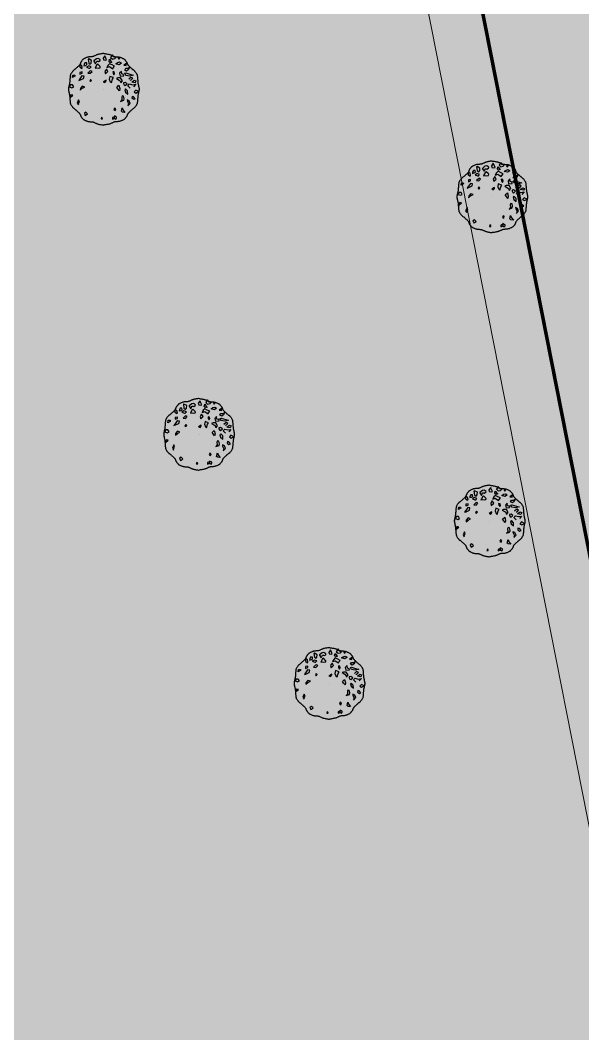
# Model space of a CAD drawing. Header units: metres. Extents: x 394605 to 1395358, y 4171135 to 6406139.
# Drawn here: x 1394251.2 to 1394267.09, y 4172464.01 to 4172492.64 of the extents above; entities that cross this region are included whole.
import ezdxf

# ---------------------------------------------------------------- set-up
doc = ezdxf.new("R2010")
doc.units = ezdxf.units.M
doc.header["$LTSCALE"] = 2
doc.layers.add('C-Lot', color=7, linetype='Continuous', true_color=0xeaddbe, transparency=0.5)
doc.layers.add('P-PUP', color=7, linetype='Continuous', transparency=0.5)
doc.layers.add('P-Voie', color=250, linetype='Continuous', lineweight=9)
doc.layers.add('T-VEGETATION', color=108, linetype='Continuous')

# ---------------------------------------------------------------- blocks, each defined once
blk = doc.blocks.new('v025')
blk.add_line((0, 0), (0, 0))
at = {"color": 0, "linetype": 'Continuous'}
blk.add_line((0.666, -0.338), (0.7, -0.408), dxfattribs=at)
at = {"color": 0, "linetype": 'Continuous', "flags": 128}
for points in [[(-0.002, 1.01), (-0.019, 1.009), (-0.038, 1.006), (-0.058, 1.003), (-0.08, 1), (-0.102, 0.996), (-0.124, 0.991), (-0.144, 0.987), (-0.163, 0.982), (-0.179, 0.978), (-0.19, 0.974), (-0.204, 0.968), (-0.218, 0.962), (-0.233, 0.955), (-0.248, 0.947), (-0.263, 0.94), (-0.278, 0.934), (-0.291, 0.928), (-0.303, 0.925), (-0.316, 0.922), (-0.331, 0.92), (-0.348, 0.919), (-0.366, 0.917), (-0.385, 0.916), (-0.403, 0.915), (-0.42, 0.914), (-0.435, 0.911), (-0.448, 0.909), (-0.461, 0.905), (-0.475, 0.9), (-0.491, 0.894), (-0.507, 0.887), (-0.523, 0.88), (-0.539, 0.873), (-0.554, 0.865), (-0.567, 0.857), (-0.578, 0.85), (-0.585, 0.844), (-0.593, 0.836), (-0.601, 0.827), (-0.61, 0.818), (-0.618, 0.807), (-0.626, 0.797), (-0.633, 0.787), (-0.64, 0.778), (-0.645, 0.77), (-0.648, 0.763), (-0.652, 0.756), (-0.655, 0.747), (-0.658, 0.737), (-0.662, 0.728), (-0.665, 0.718), (-0.669, 0.71), (-0.672, 0.702), (-0.676, 0.695), (-0.685, 0.684), (-0.696, 0.671), (-0.709, 0.658), (-0.723, 0.644), (-0.738, 0.63), (-0.752, 0.617), (-0.766, 0.605), (-0.779, 0.593), (-0.79, 0.583), (-0.797, 0.577), (-0.806, 0.57), (-0.816, 0.562), (-0.827, 0.554), (-0.837, 0.545), (-0.848, 0.537), (-0.857, 0.529), (-0.866, 0.521), (-0.873, 0.514), (-0.88, 0.506), (-0.888, 0.495), (-0.897, 0.484), (-0.906, 0.472), (-0.914, 0.459), (-0.923, 0.447), (-0.93, 0.434), (-0.936, 0.423), (-0.94, 0.413), (-0.943, 0.402), (-0.946, 0.389), (-0.948, 0.375), (-0.95, 0.36), (-0.952, 0.344), (-0.953, 0.329), (-0.954, 0.315), (-0.955, 0.302), (-0.956, 0.29), (-0.957, 0.279), (-0.958, 0.267), (-0.959, 0.253), (-0.96, 0.239), (-0.961, 0.224), (-0.962, 0.21), (-0.963, 0.196), (-0.965, 0.184), (-0.966, 0.173), (-0.968, 0.164), (-0.97, 0.153), (-0.972, 0.141), (-0.975, 0.129), (-0.978, 0.116), (-0.981, 0.104), (-0.983, 0.092), (-0.985, 0.081), (-0.987, 0.072), (-0.988, 0.065), (-0.99, 0.056), (-0.993, 0.047), (-0.995, 0.037), (-0.997, 0.027), (-0.998, 0.018), (-0.998, 0.01), (-0.996, 0.004), (-0.992, 0), (-0.996, -0.004), (-0.998, -0.01), (-0.998, -0.018), (-0.997, -0.027), (-0.995, -0.037), (-0.993, -0.046), (-0.99, -0.056), (-0.988, -0.064), (-0.987, -0.071), (-0.985, -0.08), (-0.983, -0.091), (-0.981, -0.103), (-0.978, -0.115), (-0.975, -0.128), (-0.972, -0.14), (-0.97, -0.152), (-0.968, -0.163), (-0.966, -0.172), (-0.965, -0.183), (-0.963, -0.196), (-0.962, -0.209), (-0.961, -0.224), (-0.96, -0.238), (-0.959, -0.253), (-0.958, -0.266), (-0.957, -0.279), (-0.956, -0.29), (-0.955, -0.301), (-0.954, -0.314), (-0.953, -0.329), (-0.952, -0.344), (-0.95, -0.359), (-0.948, -0.375), (-0.946, -0.389), (-0.943, -0.402), (-0.94, -0.412), (-0.936, -0.423), (-0.93, -0.434), (-0.923, -0.446), (-0.914, -0.459), (-0.906, -0.471), (-0.897, -0.484), (-0.888, -0.495), (-0.88, -0.505), (-0.873, -0.514), (-0.866, -0.521), (-0.857, -0.528), (-0.848, -0.537), (-0.837, -0.545), (-0.827, -0.553), (-0.816, -0.561), (-0.806, -0.569), (-0.797, -0.577), (-0.79, -0.583), (-0.779, -0.593), (-0.766, -0.604), (-0.752, -0.617), (-0.738, -0.63), (-0.723, -0.643), (-0.709, -0.657), (-0.696, -0.671), (-0.685, -0.683), (-0.676, -0.695), (-0.672, -0.701), (-0.669, -0.709), (-0.665, -0.718), (-0.662, -0.727), (-0.658, -0.737), (-0.655, -0.746), (-0.652, -0.755), (-0.648, -0.763), (-0.645, -0.77), (-0.64, -0.778), (-0.633, -0.787), (-0.626, -0.797), (-0.618, -0.807), (-0.61, -0.817), (-0.601, -0.827), (-0.593, -0.836), (-0.585, -0.843), (-0.578, -0.85), (-0.567, -0.857), (-0.554, -0.865), (-0.539, -0.872), (-0.523, -0.88), (-0.507, -0.887), (-0.491, -0.894), (-0.475, -0.9), (-0.461, -0.904), (-0.448, -0.908), (-0.435, -0.911), (-0.42, -0.913), (-0.403, -0.915), (-0.385, -0.916), (-0.366, -0.917), (-0.348, -0.918), (-0.331, -0.92), (-0.316, -0.922), (-0.303, -0.924), (-0.291, -0.928), (-0.278, -0.933), (-0.263, -0.94), (-0.248, -0.947), (-0.233, -0.954), (-0.218, -0.961), (-0.204, -0.968), (-0.19, -0.973), (-0.179, -0.978), (-0.163, -0.982), (-0.144, -0.986), (-0.124, -0.991), (-0.102, -0.995), (-0.08, -0.999), (-0.058, -1.003), (-0.038, -1.006), (-0.019, -1.008), (-0.002, -1.01)], [(0.002, 1.01), (0.018, 1.009), (0.037, 1.006), (0.058, 1.003), (0.08, 1), (0.102, 0.996), (0.123, 0.991), (0.144, 0.987), (0.162, 0.982), (0.178, 0.978), (0.19, 0.974), (0.203, 0.968), (0.217, 0.962), (0.233, 0.955), (0.248, 0.947), (0.263, 0.94), (0.277, 0.934), (0.291, 0.928), (0.302, 0.925), (0.316, 0.922), (0.331, 0.92), (0.348, 0.919), (0.366, 0.917), (0.384, 0.916), (0.402, 0.915), (0.419, 0.914), (0.434, 0.911), (0.407, 0.877), (0.424, 0.851), (0.446, 0.867), (0.435, 0.912), (0.448, 0.909), (0.46, 0.905), (0.474, 0.9), (0.49, 0.894), (0.506, 0.887), (0.523, 0.88), (0.539, 0.873), (0.553, 0.865), (0.566, 0.857), (0.577, 0.85), (0.584, 0.844), (0.592, 0.836), (0.601, 0.827), (0.609, 0.818), (0.618, 0.807), (0.626, 0.797), (0.633, 0.787), (0.639, 0.778), (0.644, 0.77), (0.648, 0.763), (0.651, 0.756), (0.655, 0.747), (0.658, 0.737), (0.661, 0.728), (0.665, 0.718), (0.668, 0.71), (0.672, 0.702), (0.676, 0.695), (0.684, 0.684), (0.696, 0.671), (0.708, 0.658), (0.723, 0.644), (0.737, 0.63), (0.752, 0.617), (0.766, 0.605), (0.779, 0.593), (0.79, 0.583), (0.797, 0.577), (0.806, 0.57), (0.816, 0.562), (0.826, 0.554), (0.837, 0.545), (0.847, 0.537), (0.857, 0.529), (0.865, 0.521), (0.872, 0.514), (0.88, 0.506), (0.888, 0.495), (0.897, 0.484), (0.905, 0.472), (0.914, 0.459), (0.922, 0.447), (0.929, 0.434), (0.935, 0.423), (0.94, 0.413), (0.943, 0.402), (0.946, 0.389), (0.948, 0.375), (0.95, 0.36), (0.951, 0.344), (0.952, 0.329), (0.953, 0.315), (0.954, 0.302), (0.955, 0.29), (0.956, 0.279), (0.957, 0.267), (0.958, 0.253), (0.96, 0.239), (0.961, 0.224), (0.962, 0.21), (0.963, 0.196), (0.964, 0.184), (0.966, 0.173), (0.967, 0.164), (0.969, 0.153), (0.972, 0.141), (0.975, 0.129), (0.978, 0.116), (0.98, 0.104), (0.983, 0.092), (0.985, 0.081), (0.986, 0.072), (0.988, 0.065), (0.99, 0.056), (0.992, 0.047), (0.995, 0.037), (0.997, 0.027), (0.998, 0.018), (0.998, 0.01), (0.996, 0.004), (0.992, 0), (0.996, -0.004), (0.998, -0.01), (0.998, -0.018), (0.997, -0.027), (0.995, -0.037), (0.992, -0.046), (0.99, -0.056), (0.988, -0.064), (0.986, -0.071), (0.985, -0.08), (0.983, -0.091), (0.98, -0.103), (0.978, -0.115), (0.975, -0.128), (0.972, -0.14), (0.969, -0.152), (0.967, -0.163), (0.966, -0.172), (0.964, -0.183), (0.963, -0.196), (0.962, -0.209), (0.961, -0.224), (0.96, -0.238), (0.958, -0.253), (0.957, -0.266), (0.956, -0.279), (0.955, -0.29), (0.954, -0.301), (0.953, -0.314), (0.952, -0.329), (0.951, -0.344), (0.95, -0.359), (0.948, -0.375), (0.946, -0.389), (0.943, -0.402), (0.94, -0.412), (0.935, -0.423), (0.929, -0.434), (0.922, -0.446), (0.914, -0.459), (0.905, -0.471), (0.897, -0.484), (0.888, -0.495), (0.88, -0.505), (0.872, -0.514), (0.865, -0.521), (0.857, -0.528), (0.847, -0.537), (0.837, -0.545), (0.826, -0.553), (0.816, -0.561), (0.806, -0.569), (0.797, -0.577), (0.79, -0.583), (0.779, -0.593), (0.766, -0.604), (0.752, -0.617), (0.737, -0.63), (0.723, -0.643), (0.708, -0.657), (0.696, -0.671), (0.684, -0.683), (0.676, -0.695), (0.672, -0.701), (0.668, -0.709), (0.665, -0.718), (0.661, -0.727), (0.658, -0.737), (0.655, -0.746), (0.651, -0.755), (0.648, -0.763), (0.644, -0.77), (0.639, -0.778), (0.633, -0.787), (0.626, -0.797), (0.618, -0.807), (0.609, -0.817), (0.601, -0.827), (0.592, -0.836), (0.584, -0.843), (0.577, -0.85), (0.566, -0.857), (0.553, -0.865), (0.539, -0.872), (0.523, -0.88), (0.506, -0.887), (0.49, -0.894), (0.474, -0.9), (0.46, -0.904), (0.448, -0.908), (0.434, -0.911), (0.419, -0.913), (0.402, -0.915), (0.384, -0.916), (0.366, -0.917), (0.348, -0.918), (0.331, -0.92), (0.316, -0.922), (0.302, -0.924), (0.291, -0.928), (0.277, -0.933), (0.263, -0.94), (0.248, -0.947), (0.233, -0.954), (0.217, -0.961), (0.203, -0.968), (0.19, -0.973), (0.178, -0.978), (0.162, -0.982), (0.144, -0.986), (0.123, -0.991), (0.102, -0.995), (0.08, -0.999), (0.058, -1.003), (0.037, -1.006), (0.018, -1.008), (0.002, -1.01)], [(0.75, 0.257), (0.778, 0.264), (0.818, 0.309), (0.767, 0.336), (0.705, 0.282)], [(0.75, 0.035), (0.683, 0.097), (0.728, 0.149), (0.812, 0.124), (0.902, 0.14), (0.84, 0.07)], [(0.3, -0.776), (0.244, -0.8), (0.244, -0.844), (0.295, -0.814)]]:
    blk.add_lwpolyline(points, dxfattribs=at)
for points in [[(-0.155, 0.873), (-0.206, 0.863), (-0.279, 0.803), (-0.279, 0.793), (-0.229, 0.721), (-0.212, 0.758), (-0.2, 0.793), (-0.172, 0.793), (-0.15, 0.785), (-0.105, 0.811), (-0.099, 0.838)], [(0.047, 0.824), (0.081, 0.832), (0.036, 0.929), (0.03, 0.948), (-0.02, 0.877), (-0.009, 0.832)], [(0.311, 0.867), (0.34, 0.896), (0.283, 0.912), (0.244, 0.974), (0.193, 0.896), (0.244, 0.851)], [(-0.622, 0.664), (-0.679, 0.699), (-0.679, 0.63), (-0.622, 0.585), (-0.611, 0.612)], [(-0.51, 0.675), (-0.476, 0.697), (-0.482, 0.742), (-0.532, 0.742), (-0.555, 0.697), (-0.56, 0.661)], [(-0.414, 0.597), (-0.392, 0.597), (-0.358, 0.634), (-0.425, 0.661), (-0.487, 0.624)], [(-0.442, 0.848), (-0.425, 0.74), (-0.38, 0.706), (-0.352, 0.74), (-0.347, 0.811), (-0.425, 0.855)], [(-0.195, 0.606), (-0.155, 0.596), (-0.105, 0.606), (-0.099, 0.64), (-0.116, 0.658), (-0.172, 0.711), (-0.195, 0.693), (-0.234, 0.623), (-0.245, 0.596)], [(0.306, 0.651), (0.233, 0.687), (0.165, 0.721), (0.12, 0.679), (0.086, 0.616), (0.16, 0.642), (0.255, 0.579), (0.266, 0.607)], [(0.171, 0.751), (0.16, 0.777), (0.148, 0.777), (0.16, 0.848), (0.21, 0.777), (0.227, 0.768)], [(0.39, 0.755), (0.446, 0.772), (0.497, 0.738), (0.435, 0.693), (0.34, 0.72)], [(0.57, 0.682), (0.632, 0.672), (0.638, 0.727)], [(0.688, 0.593), (0.733, 0.63), (0.694, 0.548), (0.643, 0.515), (0.593, 0.54), (0.621, 0.593)], [(-0.819, 0.396), (-0.814, 0.367), (-0.881, 0.329), (-0.87, 0.396)], [(-0.572, 0.308), (-0.555, 0.371), (-0.617, 0.38), (-0.673, 0.299), (-0.707, 0.247), (-0.662, 0.264)], [(-0.673, 0.478), (-0.673, 0.425), (-0.611, 0.451), (-0.611, 0.488)], [(-0.369, 0.524), (-0.392, 0.512), (-0.448, 0.458), (-0.38, 0.451), (-0.33, 0.503)], [(0.115, 0.502), (0.075, 0.572), (0.03, 0.502), (0.047, 0.44)], [(0.216, 0.187), (0.244, 0.284), (0.272, 0.329), (0.171, 0.363), (0.154, 0.284), (0.182, 0.214)], [(0.295, 0.488), (0.255, 0.496), (0.261, 0.451), (0.289, 0.406), (0.306, 0.443)], [(0.475, 0.215), (0.48, 0.18), (0.525, 0.24), (0.475, 0.322), (0.396, 0.322), (0.356, 0.304), (0.435, 0.259)], [(0.565, 0.381), (0.559, 0.416), (0.508, 0.433), (0.497, 0.505), (0.446, 0.451), (0.463, 0.372)], [(0.593, 0.451), (0.626, 0.46), (0.761, 0.416), (0.835, 0.398), (0.733, 0.372), (0.626, 0.391)], [(-0.898, 0.043), (-0.847, 0.07), (-0.881, 0.124), (-0.937, 0.124), (-0.965, 0.07)], [(-0.662, 0.02), (-0.667, -0.025), (-0.611, 0.027), (-0.538, 0.063), (-0.611, 0.086)], [(-0.347, 0.249), (-0.375, 0.278), (-0.397, 0.24), (-0.375, 0.218)], [(0.03, 0.194), (0.064, 0.239), (0.064, 0.26), (-0.015, 0.212)], [(0.441, -0.044), (0.401, 0.01), (0.368, 0.053), (0.43, 0.112), (0.452, 0.018)], [(0.581, 0.124), (0.604, 0.107), (0.66, 0.156), (0.604, 0.194), (0.559, 0.185), (0.559, 0.159)], [(0.615, 0.011), (0.593, -0.013), (0.61, -0.078), (0.677, -0.134), (0.671, -0.047)], [(0.908, 0.239), (0.885, 0.185), (0.79, 0.205), (0.863, 0.257)], [(-0.949, -0.231), (-0.87, -0.169), (-0.926, -0.159)], [(0.576, -0.266), (0.559, -0.196), (0.52, -0.187), (0.508, -0.222), (0.514, -0.301), (0.475, -0.346), (0.565, -0.311)], [(0.84, -0.214), (0.801, -0.204), (0.795, -0.249), (0.846, -0.284), (0.891, -0.266)], [(0.902, -0.027), (0.857, -0.075), (0.908, -0.106), (0.986, -0.068)], [(-0.69, -0.364), (-0.712, -0.301), (-0.752, -0.391), (-0.718, -0.443), (-0.724, -0.416)], [(0.323, -0.601), (0.34, -0.55), (0.306, -0.532), (0.289, -0.582)], [(0.548, -0.595), (0.598, -0.655), (0.525, -0.648), (0.497, -0.622), (0.52, -0.526)], [(0.66, -0.301), (0.666, -0.338), (0.7, -0.408), (0.683, -0.47), (0.745, -0.398), (0.716, -0.328)], [(-0.459, -0.692), (-0.504, -0.648), (-0.549, -0.674), (-0.521, -0.737), (-0.499, -0.727)], [(-0.043, -0.809), (-0.065, -0.793), (-0.077, -0.837), (-0.037, -0.837)], [(0.362, -0.789), (0.3, -0.754), (0.295, -0.824), (0.34, -0.843), (0.362, -0.816)]]:
    blk.add_lwpolyline(points, close=True, dxfattribs=at)

msp = doc.modelspace()

# ---------------------------------------------------------------- hatches: boundary and pattern name
at = {"layer": 'C-Lot'}
h = msp.add_hatch(color=2, dxfattribs=at)
h.dxf.hatch_style = 1
edge = h.paths.add_edge_path()
edge.add_line((1394299.41, 4172365.322), (1394294.366, 4172392.19))
edge.add_line((1394294.366, 4172392.19), (1394281.548, 4172407.898))
edge.add_line((1394281.548, 4172407.898), (1394279.142, 4172409.759))
edge.add_line((1394279.142, 4172409.759), (1394263.835, 4172487.283))
edge.add_line((1394263.835, 4172487.283), (1394270.217, 4172491.094))
edge.add_line((1394270.217, 4172491.094), (1394341.517, 4172534.798))
edge.add_line((1394341.517, 4172534.798), (1394372.381, 4172535.259))
edge.add_line((1394372.381, 4172535.259), (1394401.36, 4172468.524))
edge.add_line((1394401.36, 4172468.524), (1394427.977, 4172424.873))
edge.add_line((1394427.977, 4172424.873), (1394442.293, 4172391.233))
edge.add_line((1394442.293, 4172391.233), (1394436.381, 4172390.163))
edge.add_line((1394436.381, 4172390.163), (1394422.854, 4172421.749))
edge.add_line((1394422.854, 4172421.749), (1394396.022, 4172465.755))
edge.add_line((1394396.022, 4172465.755), (1394368.471, 4172529.2))
edge.add_line((1394368.471, 4172529.2), (1394342.981, 4172528.82))
edge.add_line((1394342.981, 4172528.82), (1394271.458, 4172484.813))
edge.add_line((1394271.458, 4172484.813), (1394286.206, 4172410.122))
edge.add_line((1394286.206, 4172410.122), (1394300.263, 4172393.297))
edge.add_line((1394300.263, 4172393.297), (1394306.76, 4172358.544))
edge.add_line((1394306.76, 4172358.544), (1394140.133, 4172327.84))
edge.add_arc((1394137.226, 4172343.574), 16, 261.4436, 280.4651, ccw=False)
edge.add_line((1394134.846, 4172327.752), (1394104.324, 4172332.384))
edge.add_line((1394104.324, 4172332.384), (1394104.615, 4172337.473))
edge.add_line((1394104.615, 4172337.473), (1394130.344, 4172333.485))
edge.add_line((1394130.344, 4172333.485), (1394299.41, 4172365.322))
at = {"layer": 'P-PUP'}
h = msp.add_hatch(color=253, dxfattribs=at)
h.dxf.hatch_style = 1
edge = h.paths.add_edge_path()
edge.add_line((1394282.568, 4172428.543), (1394277.172, 4172427.477))
edge.add_line((1394277.172, 4172427.477), (1394259.443, 4172517.27))
edge.add_arc((1394251.545, 4172515.663), 8.059, 11.4992, 87.3518)
edge.add_line((1394251.918, 4172523.714), (1394261.258, 4172523.336))
edge.add_arc((1394262.067, 4172543.319), 20, 267.6814, 301.6549)
edge.add_line((1394272.563, 4172526.295), (1394269.02, 4172524.18))
edge.add_arc((1394272.923, 4172517.467), 7.765, 120.1723, 192.3898)
edge.add_line((1394265.339, 4172515.801), (1394282.568, 4172428.543))
at = {"layer": 'T-VEGETATION'}
h = msp.add_hatch(dxfattribs=at)
h.set_pattern_fill('AR-CONC', color=84, scale=0.025)
h.set_pattern_definition([(50, (0, 0), (4.554616725, -0.3984771385), [0.47625, -5.23875]), (355, (0, 0), (-0.8810706494, 4.776416072), [0.381, -4.191]), (100.451, (0.3796, -0.033), (3.6735625416, 4.3779171955), [0.40475, -4.45225]), (46.1842, (0, 1.27), (6.776976022, -1.051058198), [0.714375, -7.858125]), (96.6356, (0.565, 1.1824), (5.935105862, 6.185638897), [0.607125, -6.678375]), (351.184, (0, 1.27), (5.935115145, 6.185627947), [0.5715, -6.2865]), (21, (0.635, 0.9525), (3.790371996, -2.556637963), [0.47625, -5.23875]), (326, (0.635, 0.9525), (1.5450507087, 4.604699153), [0.381, -4.191]), (71.4514, (0.951, 0.7394), (5.3354122693, 2.048071443), [0.40475, -4.45225]), (37.5, (0, 0), (0.07721508126, 2.1138759718), [0, -4.1402, 0, -4.2545, 0, -4.206875]), (7.5, (0, 0), (1.6704915628, 2.5045143705), [0, -2.4257, 0, -4.04495, 0, -1.603375]), (327.5, (-1.416, 0), (3.3897648792, -0.1432185998), [0, -1.5875, 0, -4.953, 0, -6.57225]), (317.5, (-2.051, 0), (3.7032295347, 0.6356622758), [0, -2.06375, 0, -3.2893, 0, -4.66725])])
h.paths.add_polyline_path([(1393927.84, 4172307.918), (1393958.527, 4172323.627), (1394358.196, 4172583.126), (1394368.739, 4172566.92), (1394404.239, 4172594.106), (1394421.217, 4172593.554), (1394446.938, 4172609.027), (1394462.155, 4172571.89), (1394427.756, 4172533.31), (1394398.16, 4172507.898), (1394347.588, 4172478.822), (1394332.784, 4172523.595), (1394296.479, 4172507.081), (1394285.958, 4172483.929), (1394295.024, 4172433.323), (1394419.634, 4172480.669), (1394450.579, 4172447.3), (1394434.639, 4172428.681), (1394439.126, 4172400.637), (1394299.836, 4172369.098), (1393930.719, 4172300.034)])

# ---------------------------------------------------------------- linework, layer by layer
at = {"layer": 'P-Voie', "const_width": 0.1, "flags": 128}
msp.add_lwpolyline([(1394125.283, 4172413.522, -0.414214), (1394120.122, 4172423.591), (1394128.517, 4172449.635, -0.177737), (1394137.432, 4172461.036), (1394233.782, 4172520.826, -0.150077), (1394245.704, 4172523.965), (1394251.918, 4172523.714, -0.346827), (1394259.443, 4172517.27), (1394279.553, 4172415.423)], format="xyb", dxfattribs=at)
at = {"layer": 'P-Voie', "flags": 128}
msp.add_lwpolyline([(1394276.059, 4172425.373), (1394257.068, 4172521.555)], dxfattribs=at)

# ---------------------------------------------------------------- block references
at = {"layer": 'T-VEGETATION'}
for p in [(1394253.558, 4172490.69), (1394264.535, 4172487.651), (1394256.249, 4172480.942), (1394264.461, 4172478.493), (1394259.934, 4172473.906)]:
    msp.add_blockref('v025', p, dxfattribs=at)

doc.saveas('drawing.dxf')
